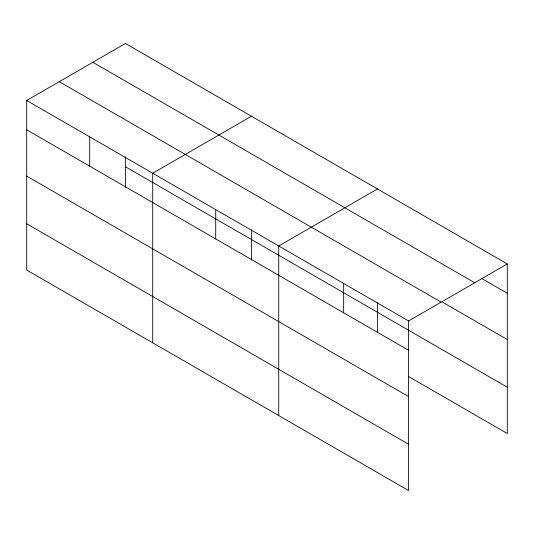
<?xml version="1.0" encoding="UTF-8"?>
<svg xmlns="http://www.w3.org/2000/svg" width="534" height="534" viewBox="0 0 534 534"><rect width="100%" height="100%" fill="white"/><g stroke="black" fill="none" stroke-linecap="round" stroke-linejoin="round"><path stroke-width="0.8" d="M408.563 396.555L408.563 320.947L26.7 100.479L26.7 270.057L408.563 490.526L408.563 396.555L26.7 176.087M408.483 376.47L507.3 433.521L507.3 263.943L125.437 43.474L26.7 100.479M251.454 116.232L152.717 173.236L152.717 342.808M377.465 188.983L278.728 245.987L278.728 415.565M408.563 320.947L507.3 263.943M482.055 278.688L507.3 293.259M92.856 62.284L474.719 282.753M442.386 302.07L507.3 339.544M59.281 81.669L441.144 302.137M125.437 166.768L507.3 387.237M26.7 129.802L408.563 350.264M26.7 223.773L408.563 444.241M377.465 302.411L377.465 332.936M343.649 283.467L343.649 312.791M251.454 229.653L251.454 260.185M215.723 209.615L215.723 238.932M125.437 156.903L125.437 187.427M89.705 136.858L89.705 166.174"/></g></svg>
